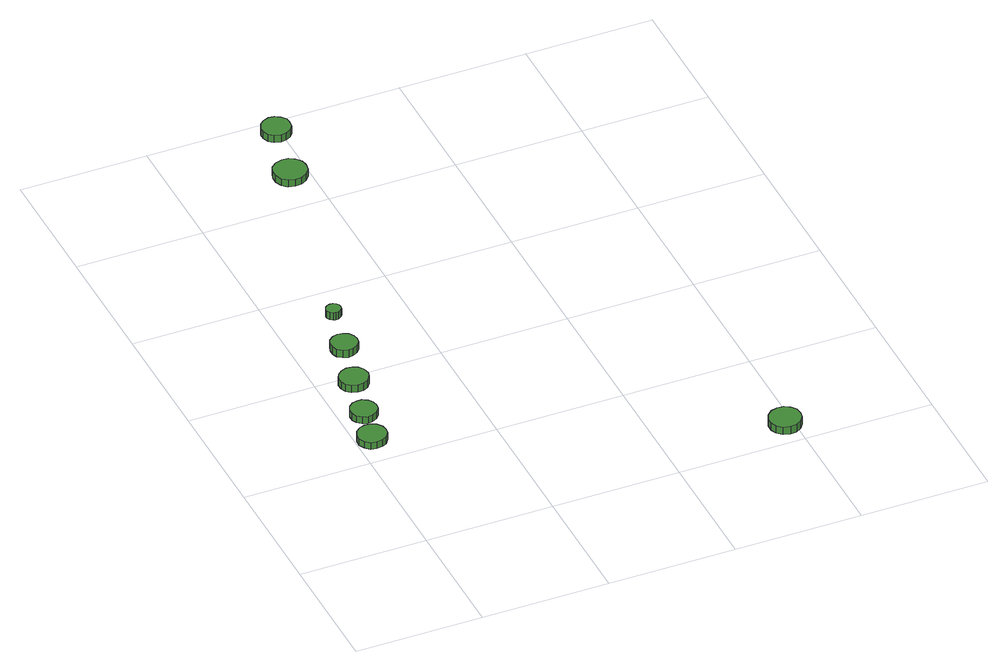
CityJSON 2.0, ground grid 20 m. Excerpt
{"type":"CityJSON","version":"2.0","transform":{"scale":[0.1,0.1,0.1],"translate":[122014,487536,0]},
"CityObjects":{
"tree1":{"type":"SolitaryVegetationObject","attributes":{"function":"something"},"geometry":[{"type":"MultiSurface","lod":"1","boundaries":[[[0,1,2,3,4,5,6,7,8,9,10,11,12,13,14]],[[15,16,17,18,19,20,21,22,23,24,25,26,27,28,29]],[[0,29,28,1]],[[1,28,27,2]],[[2,27,26,3]],[[3,26,25,4]],[[4,25,24,5]],[[5,24,23,6]],[[6,23,22,7]],[[7,22,21,8]],[[8,21,20,9]],[[9,20,19,10]],[[10,19,18,11]],[[11,18,17,12]],[[12,17,16,13]],[[13,16,15,14]],[[14,15,29,0]]]}]},
"tree2":{"type":"SolitaryVegetationObject","attributes":{"function":"something"},"geometry":[{"type":"MultiSurface","lod":"1","boundaries":[[[30,31,32,33,34,35,36,37,38,39,40,41,42,43,44]],[[45,46,47,48,49,50,51,52,53,54,55,56,57,58,59]],[[30,59,58,31]],[[31,58,57,32]],[[32,57,56,33]],[[33,56,55,34]],[[34,55,54,35]],[[35,54,53,36]],[[36,53,52,37]],[[37,52,51,38]],[[38,51,50,39]],[[39,50,49,40]],[[40,49,48,41]],[[41,48,47,42]],[[42,47,46,43]],[[43,46,45,44]],[[44,45,59,30]]]}]},
"tree3":{"type":"SolitaryVegetationObject","attributes":{"function":"something"},"geometry":[{"type":"MultiSurface","lod":"1","boundaries":[[[60,61,62,63,64,65,66,67,68,69,70,71,72,73,74]],[[75,76,77,78,79,80,81,82,83,84,85,86,87,88,89]],[[60,89,88,61]],[[61,88,87,62]],[[62,87,86,63]],[[63,86,85,64]],[[64,85,84,65]],[[65,84,83,66]],[[66,83,82,67]],[[67,82,81,68]],[[68,81,80,69]],[[69,80,79,70]],[[70,79,78,71]],[[71,78,77,72]],[[72,77,76,73]],[[73,76,75,74]],[[74,75,89,60]]]}]},
"tree4":{"type":"SolitaryVegetationObject","attributes":{"function":"something"},"geometry":[{"type":"MultiSurface","lod":"1","boundaries":[[[90,91,92,93,94,95,96,97,98,99,100,101,102,103,104]],[[105,106,107,108,109,110,111,112,113,114,115,116,117,118,119]],[[90,119,118,91]],[[91,118,117,92]],[[92,117,116,93]],[[93,116,115,94]],[[94,115,114,95]],[[95,114,113,96]],[[96,113,112,97]],[[97,112,111,98]],[[98,111,110,99]],[[99,110,109,100]],[[100,109,108,101]],[[101,108,107,102]],[[102,107,106,103]],[[103,106,105,104]],[[104,105,119,90]]]}]},
"tree5":{"type":"SolitaryVegetationObject","attributes":{"function":"something"},"geometry":[{"type":"MultiSurface","lod":"1","boundaries":[[[120,121,122,123,124,125,126,127,128,129,130,131,132,133,134]],[[135,136,137,138,139,140,141,142,143,144,145,146,147,148,149]],[[120,149,148,121]],[[121,148,147,122]],[[122,147,146,123]],[[123,146,145,124]],[[124,145,144,125]],[[125,144,143,126]],[[126,143,142,127]],[[127,142,141,128]],[[128,141,140,129]],[[129,140,139,130]],[[130,139,138,131]],[[131,138,137,132]],[[132,137,136,133]],[[133,136,135,134]],[[134,135,149,120]]]}]},
"tree6":{"type":"SolitaryVegetationObject","attributes":{"function":"something"},"geometry":[{"type":"MultiSurface","lod":"1","boundaries":[[[150,151,152,153,154,155,156,157,158,159,160,161,162,163,164]],[[165,166,167,168,169,170,171,172,173,174,175,176,177,178,179]],[[150,179,178,151]],[[151,178,177,152]],[[152,177,176,153]],[[153,176,175,154]],[[154,175,174,155]],[[155,174,173,156]],[[156,173,172,157]],[[157,172,171,158]],[[158,171,170,159]],[[159,170,169,160]],[[160,169,168,161]],[[161,168,167,162]],[[162,167,166,163]],[[163,166,165,164]],[[164,165,179,150]]]}]},
"tree7":{"type":"SolitaryVegetationObject","attributes":{"function":"something"},"geometry":[{"type":"MultiSurface","lod":"1","boundaries":[[[180,181,182,183,184,185,186,187,188,189,190,191,192,193,194]],[[195,196,197,198,199,200,201,202,203,204,205,206,207,208,209]],[[180,209,208,181]],[[181,208,207,182]],[[182,207,206,183]],[[183,206,205,184]],[[184,205,204,185]],[[185,204,203,186]],[[186,203,202,187]],[[187,202,201,188]],[[188,201,200,189]],[[189,200,199,190]],[[190,199,198,191]],[[191,198,197,192]],[[192,197,196,193]],[[193,196,195,194]],[[194,195,209,180]]]}]},
"tree8":{"type":"SolitaryVegetationObject","attributes":{"function":"something"},"geometry":[{"type":"MultiSurface","lod":"1","boundaries":[[[210,211,212,213,214,215,216,217,218,219,220,221,222,223,224]],[[225,226,227,228,229,230,231,232,233,234,235,236,237,238,239]],[[210,239,238,211]],[[211,238,237,212]],[[212,237,236,213]],[[213,236,235,214]],[[214,235,234,215]],[[215,234,233,216]],[[216,233,232,217]],[[217,232,231,218]],[[218,231,230,219]],[[219,230,229,220]],[[220,229,228,221]],[[221,228,227,222]],[[222,227,226,223]],[[223,226,225,224]],[[224,225,239,210]]]}]}
},
"vertices":[
[48,251,16],[46,260,16],[40,268,16],[32,272,16],[23,273,16],[14,270,16],[7,264,16],[3,256,16],[3,246,16],[7,238,16],[14,231,16],[23,229,16],[32,230,16],[40,234,16],[46,242,16],[46,242,4],[40,234,4],[32,230,4],[23,229,4],[14,231,4],[7,238,4],[3,246,4],[3,256,4],[7,264,4],[14,270,4],[23,273,4],[32,272,4],[40,268,4],[46,260,4],[48,251,4],
[59,310,16],[57,318,16],[52,325,16],[44,330,16],[36,330,16],[28,328,16],[21,322,16],[18,314,16],[18,305,16],[21,298,16],[28,292,16],[36,289,16],[44,290,16],[52,294,16],[57,301,16],[57,301,4],[52,294,4],[44,290,4],[36,289,4],[28,292,4],[21,298,4],[18,305,4],[18,314,4],[21,322,4],[28,328,4],[36,330,4],[44,330,4],[52,325,4],[57,318,4],[59,310,4],
[77,382,19],[75,391,19],[69,399,19],[61,403,19],[52,404,19],[43,401,19],[36,395,19],[32,387,19],[32,377,19],[36,369,19],[43,363,19],[52,360,19],[61,361,19],[69,365,19],[75,373,19],[75,373,6],[69,365,6],[61,361,6],[52,360,6],[43,363,6],[36,369,6],[32,377,6],[32,387,6],[36,395,6],[43,401,6],[52,404,6],[61,403,6],[69,399,6],[75,391,6],[77,382,6],
[94,459,22],[92,467,22],[87,474,22],[79,478,22],[71,479,22],[63,477,22],[56,471,22],[53,463,22],[53,454,22],[56,446,22],[63,441,22],[71,438,22],[79,439,22],[87,443,22],[92,450,22],[92,450,9],[87,443,9],[79,439,9],[71,438,9],[63,441,9],[56,446,9],[53,454,9],[53,463,9],[56,471,9],[63,477,9],[71,479,9],[79,478,9],[87,474,9],[92,467,9],[94,459,9],
[100,531,28],[99,535,28],[96,539,28],[92,542,28],[87,542,28],[83,541,28],[79,538,28],[77,533,28],[77,529,28],[79,524,28],[83,521,28],[87,520,28],[92,520,28],[96,523,28],[99,526,28],[99,526,15],[96,523,15],[92,520,15],[87,520,15],[83,521,15],[79,524,15],[77,529,15],[77,533,15],[79,538,15],[83,541,15],[87,542,15],[92,542,15],[96,539,15],[99,535,15],[100,531,15],
[190,858,29],[188,868,29],[181,877,29],[172,882,29],[162,883,29],[151,880,29],[143,873,29],[139,863,29],[139,852,29],[143,842,29],[151,835,29],[162,832,29],[172,833,29],[181,838,29],[188,847,29],[188,847,17],[181,838,17],[172,833,17],[162,832,17],[151,835,17],[143,842,17],[139,852,17],[139,863,17],[143,873,17],[151,880,17],[162,883,17],[172,882,17],[181,877,17],[188,868,17],[190,858,17],
[208,958,31],[207,967,31],[201,974,31],[193,979,31],[184,980,31],[175,977,31],[168,971,31],[164,962,31],[164,953,31],[168,944,31],[175,938,31],[184,935,31],[193,936,31],[201,941,31],[207,948,31],[207,948,18],[201,941,18],[193,936,18],[184,935,18],[175,938,18],[168,944,18],[164,953,18],[164,962,18],[168,971,18],[175,977,18],[184,980,18],[193,979,18],[201,974,18],[207,967,18],[208,958,18],
[607,32,26],[605,43,26],[599,51,26],[590,56,26],[580,57,26],[570,54,26],[562,47,26],[558,38,26],[558,27,26],[562,18,26],[570,11,26],[580,8,26],[590,9,26],[599,14,26],[605,22,26],[605,22,13],[599,14,13],[590,9,13],[580,8,13],[570,11,13],[562,18,13],[558,27,13],[558,38,13],[562,47,13],[570,54,13],[580,57,13],[590,56,13],[599,51,13],[605,43,13],[607,32,13]
]}
